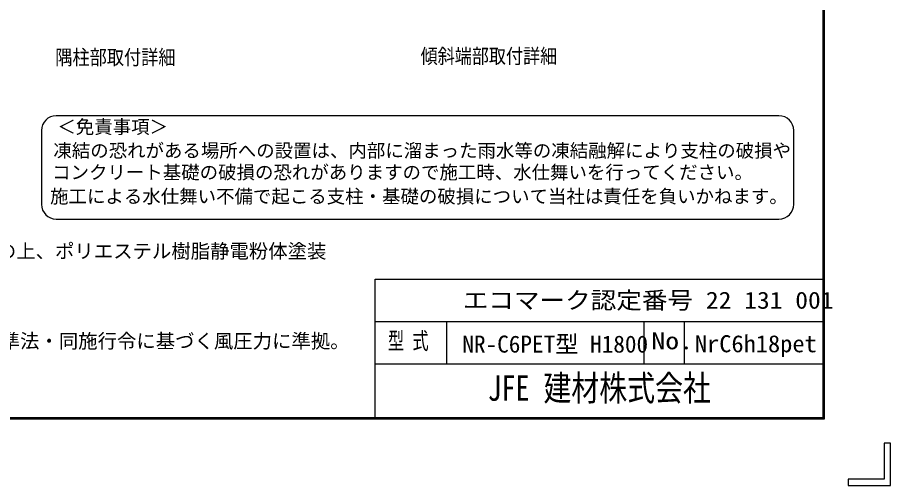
# Model space of a CAD drawing. Units: millimetres, scale not verified. Extents: x -4425 to 4425, y -3150 to 3150.
# Drawn here: x 1471 to 4425, y -3150 to -1565 of the extents above; entities that cross this region are included whole.
import ezdxf
from ezdxf.enums import TextEntityAlignment as Align

# ---------------------------------------------------------------- set-up
doc = ezdxf.new("R2010")
doc.units = ezdxf.units.MM
doc.header["$LTSCALE"] = 20
for name, color, linetype, lineweight in [('0-2_1', 7, 'Continuous', 25), ('0-A_WAKU', 7, 'Continuous', 25), ('0-B_D-TTL-TXT', 7, 'Continuous', 25)]:
    doc.layers.add(name, color=color, linetype=linetype, lineweight=lineweight)
doc.styles.add('ＭＳ ゴシック', font='')
doc.styles.get('ＭＳ ゴシック').set_extended_font_data('MS Gothic')

msp = doc.modelspace()

# ---------------------------------------------------------------- linework, layer by layer
at = {"layer": '0-A_WAKU'}
for p, q in [((2681.46, -2450.74), (4195.9, -2450.74)), ((2681.46, -2920.81), (2681.46, -2450.74)), ((2681.46, -2593.99), (4195.9, -2593.99)), ((2923.63, -2737.24), (2923.63, -2593.99)), ((3591.09, -2737.24), (3591.09, -2593.99)), ((3727.18, -2737.24), (3727.18, -2593.99)), ((2681.46, -2737.24), (4195.9, -2737.24)), ((4403.41, -3006.56), (4403.41, -3128.33)), ((4281.65, -3149.81), (4424.9, -3149.81))]:
    msp.add_line(p, q, dxfattribs=at)
msp.add_lwpolyline([(-4050.1, 2925.19), (4199.9, 2925.19), (4199.9, -2924.81), (-4050.1, -2924.81)], close=True, dxfattribs=at)
for points in [[(4197.9, 2923.19), (4197.9, -2922.81), (-4048.1, -2922.81)], [(4195.9, 2921.19), (4195.9, -2920.81), (-4046.1, -2920.81)], [(4424.9, -3149.81), (4424.9, -3006.56), (4403.41, -3006.56)], [(4403.41, -3128.33), (4281.65, -3128.33), (4281.65, -3149.81)]]:
    msp.add_lwpolyline(points, dxfattribs=at)
at = {"layer": '0-B_D-TTL-TXT', "color": 2}
for p, q in [((4047.43, -1897.75), (1601.88, -1897.75)), ((1551.88, -1947.75), (1551.88, -2197.75)), ((4097.43, -2197.75), (4097.43, -1947.75)), ((1601.88, -2247.75), (4047.43, -2247.75))]:
    msp.add_line(p, q, dxfattribs=at)
for centre, start, end in [((1601.88, -1947.75), 90, 180), ((4047.43, -1947.75), 0, 90), ((1601.88, -2197.75), 180, 270), ((4047.43, -2197.75), 270, 0)]:
    msp.add_arc(centre, 50, start, end, dxfattribs=at)

# ---------------------------------------------------------------- texts
at = {"layer": '0-2_1', "color": 4, "style": 'ＭＳ ゴシック', "width": 0.85}
for s, height, p in [('隅柱部取付詳細', 50.15, (1598.61, -1739.94)), ('傾斜端部取付詳細', 49.84, (2834.7, -1735.71))]:
    msp.add_text(s, height=height, dxfattribs=at).set_placement(p, align=Align.BOTTOM_LEFT)
at = {"layer": '0-A_WAKU', "style": 'ＭＳ ゴシック'}
for s, height, width, p in [('エコマーク認定番号 22 131 001', 57.73, 1.1, (2977.28, -2568.56)), ('型 式', 57.73, 0.7, (2724.2, -2705.83)), ('No.', 57.73, 1.2, (3615.44, -2705.83)), ('NrC6h18pet', 57.73, 1.05, (3762.85, -2715.91)), ('JFE 建材株式会社', 86.59, 0.8, (3061.68, -2888.77))]:
    msp.add_text(s, height=height, dxfattribs=dict(at, width=width)).set_placement(p, align=Align.BOTTOM_LEFT)
msp.add_text('NR-C6PET型 H1800', height=57.73, dxfattribs=at).set_placement((2976.07, -2717.03), align=Align.BOTTOM_LEFT)
at = {"layer": '0-B_D-TTL-TXT', "style": 'ＭＳ ゴシック'}
for s, height, p in [('＜免責事項＞ \u3000\u3000', 45.75, (1605.58, -1971.93)), ('凍結の恐れがある場所への設置は、内部に溜まった雨水等の凍結融解により支柱の破損や', 45.75, (1592.06, -2052.42)), ('コンクリート基礎の破損の恐れがありますので施工時、水仕舞いを行ってください。', 45.75, (1587.95, -2125.85)), ('施工による水仕舞い不備で起こる支柱・基礎の破損について当社は責任を負いかねます。 ', 45.75, (1580.96, -2207.34)), ('柱・胴縁：亜鉛めっき（Z27）の上、ポリエステル樹脂静電粉体塗装', 48.09, (515.67, -2394.49)), ('（設計条件）風荷重：昭和57年改正 建築基準法・同施行令に基づく風圧力に準拠。', 48.09, (134.9, -2698.93))]:
    msp.add_text(s, height=height, dxfattribs=at).set_placement(p, align=Align.BOTTOM_LEFT)

doc.saveas('drawing.dxf')
